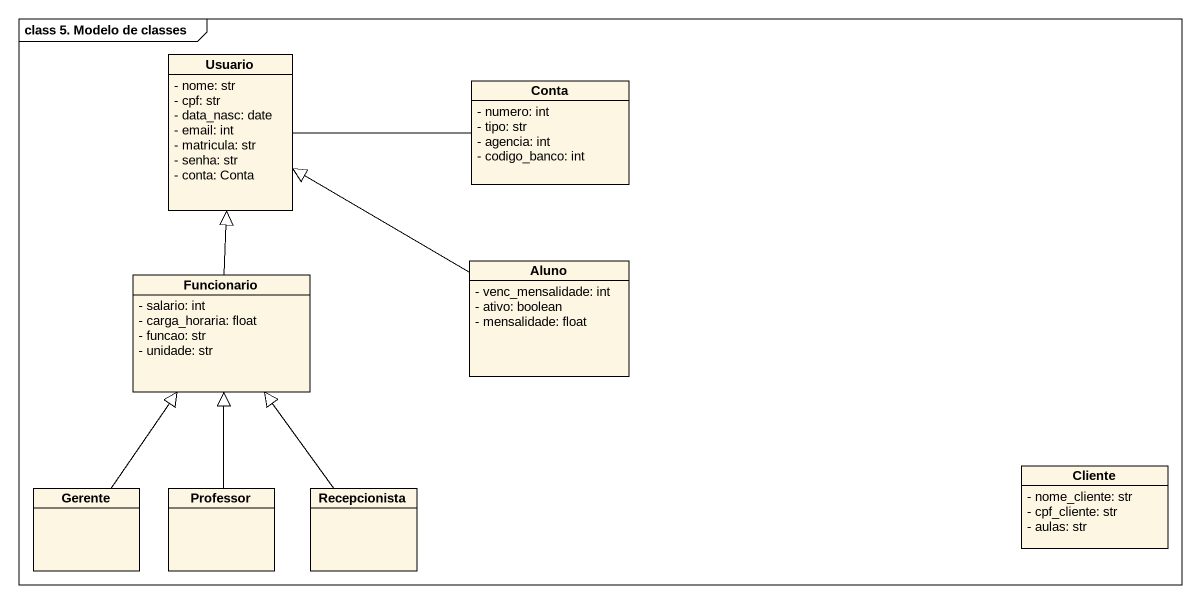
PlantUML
@startuml
mainframe class 5. Modelo de classes
hide circle
hide empty members
skinparam classAttributeIconSize 0
class Usuario {
  - nome: str
  - cpf: str
  - data_nasc: date
  - email: int
  - matricula: str
  - senha: str
  - conta: Conta
}
class Conta {
  - numero: int
  - tipo: str
  - agencia: int
  - codigo_banco: int
}
class Funcionario {
  - salario: int
  - carga_horaria: float
  - funcao: str
  - unidade: str
}
class Aluno {
  - venc_mensalidade: int
  - ativo: boolean
  - mensalidade: float
}
class Cliente {
  - nome_cliente: str
  - cpf_cliente: str
  - aulas: str
}
class Gerente
class Professor
class Recepcionista
Usuario -right- Conta
Funcionario -up-|> Usuario
Aluno -left-|> Usuario
Gerente -up-|> Funcionario
Professor -up-|> Funcionario
Recepcionista -up-|> Funcionario
@enduml
